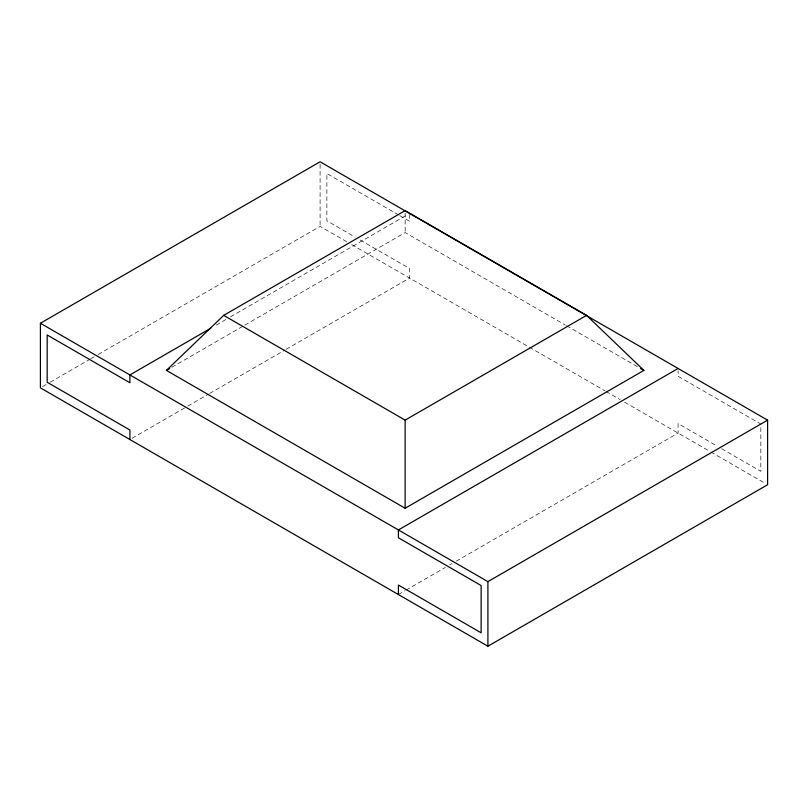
<?xml version="1.0" encoding="UTF-8"?>
<svg xmlns="http://www.w3.org/2000/svg" width="808" height="808" viewBox="0 0 808 808"><rect width="100%" height="100%" fill="white"/><g stroke="black" fill="none" stroke-linecap="round" stroke-linejoin="round"><path stroke-width="0.61" stroke-dasharray="4.04 3.03" d="M42.582 386.588L49.136 382.81M50.237 382.174L89.567 359.469M90.658 358.833L97.213 355.055M98.303 354.419L320.089 226.371L347.379 242.127M216.211 325.099L226.048 319.423M230.411 316.898L407.414 214.716M171.841 367.256L243.794 325.715M244.885 325.089L405.141 232.563L565.398 325.089M132.088 438.269L186.719 406.727M187.809 406.091L208.565 394.112M209.656 393.476L285.042 349.955M286.133 349.329L409.595 278.043L409.595 268.549L359.52 239.633M398.405 594.547L404.959 590.759M406.05 590.133L445.39 567.418M449.753 564.903L451.945 563.641M456.308 561.116L678.094 433.068L678.094 423.564L717.282 446.188M398.708 214.989L326.866 173.508L326.866 220.786L355.166 237.128M399.798 215.615L409.595 221.271L409.595 214.575M566.489 325.715L638.431 367.256M721.635 448.703L760.823 471.327L760.823 424.059L678.094 376.296L678.094 370.71M351.743 244.652L604.97 390.85M606.061 391.476L620.251 399.667M624.614 402.192L709.747 451.339M710.838 451.975L765.418 483.477M405.141 213.059L405.141 232.563M320.089 164.266L320.089 226.371"/><path stroke-width="1.21" d="M166.398 370.407L223.695 315.373L405.141 210.615L586.588 315.373L643.885 370.407L405.141 508.242L166.398 370.407L169.67 368.519M40.4 323.261L320.089 161.782L767.6 420.15L767.6 484.739L487.911 646.218L40.4 387.85L40.4 323.261L487.911 581.629L767.6 420.15M210.747 328.26L129.906 374.932L129.906 382.75L47.177 334.987L47.177 382.265L129.906 430.028L129.906 439.522M223.695 315.373L405.141 420.13L586.588 315.373M678.094 368.478L398.405 529.957L398.405 537.775L481.134 585.537L481.134 632.805L398.405 585.043L398.405 594.547M640.613 368.519L643.885 370.407M487.911 581.629L487.911 646.218M405.141 420.13L405.141 508.242"/></g></svg>
